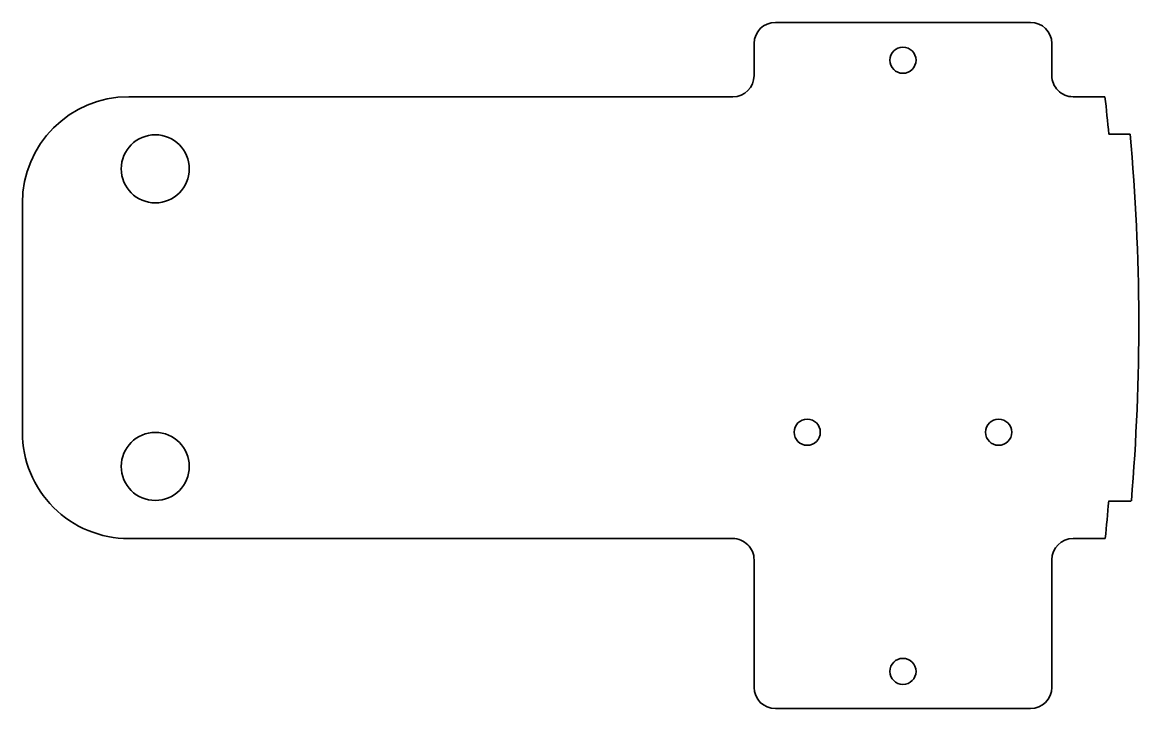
# Model space of a CAD drawing. Header units: inches. Extents: x 0 to 105, y 0 to 65.
import ezdxf

# ---------------------------------------------------------------- set-up
doc = ezdxf.new("R2010")
doc.units = ezdxf.units.IN
doc.header["$MEASUREMENT"] = 0
doc.layers.add('Visible (ANSI)', color=7, linetype='Continuous', lineweight=35)

# ---------------------------------------------------------------- blocks, each defined once
blk = doc.blocks.new('P-MTC-V005-PUBP002')
at = {"layer": 'Visible (ANSI)'}
for p, q in [((70.82, 64.56), (94.82, 64.56)), ((68.82, 59.56), (68.82, 62.56)), ((96.82, 62.56), (96.82, 59.56)), ((10, 57.56), (66.82, 57.56)), ((98.82, 57.56), (101.82, 57.56)), ((102.18, 54.03), (104.19, 54.03)), ((0, 26), (0, 47.56)), ((104.3, 19.53), (102.18, 19.53)), ((66.82, 16), (10, 16)), ((101.85, 16), (98.82, 16)), ((68.82, 2), (68.82, 14)), ((96.82, 14), (96.82, 2)), ((94.82, 0), (70.82, 0))]:
    blk.add_line(p, q, dxfattribs=at)
for centre, radius in [((82.82, 61), 1.23), ((12.5, 50.78), 3.2), ((73.82, 26), 1.23), ((91.82, 26), 1.23), ((12.5, 22.78), 3.2), ((82.82, 3.5), 1.23)]:
    blk.add_circle(centre, radius, dxfattribs=at)
at = {"layer": 'Visible (ANSI)', "extrusion": (0, 0, -1)}
for centre, radius, start, end in [((-70.82, 62.56), 2, 0, 90), ((-94.82, 62.56), 2, 90, 180), ((-10, 47.56), 10, 0, 89.9998), ((93, 36.13), 196, 173.7222, 174.7591), ((93, 36.13), 198, 174.8121, 184.8082), ((-10, 26), 10, 269.9998, 0), ((93, 36.13), 195.88, 184.8602, 185.897), ((-70.82, 2), 2, 270, 360), ((-94.82, 2), 2, 180, 270)]:
    blk.add_arc(centre, radius, start, end, dxfattribs=at)
at = {"layer": 'Visible (ANSI)'}
for centre, start, end in [((66.82, 59.56), 270.0002, 360), ((98.82, 59.56), 180, 270.0002), ((66.82, 14), 0, 90.0002), ((98.82, 14), 90.0002, 180)]:
    blk.add_arc(centre, 2, start, end, dxfattribs=at)

msp = doc.modelspace()

# ---------------------------------------------------------------- block references
msp.add_blockref('P-MTC-V005-PUBP002', (0, 0))

doc.saveas('drawing.dxf')
